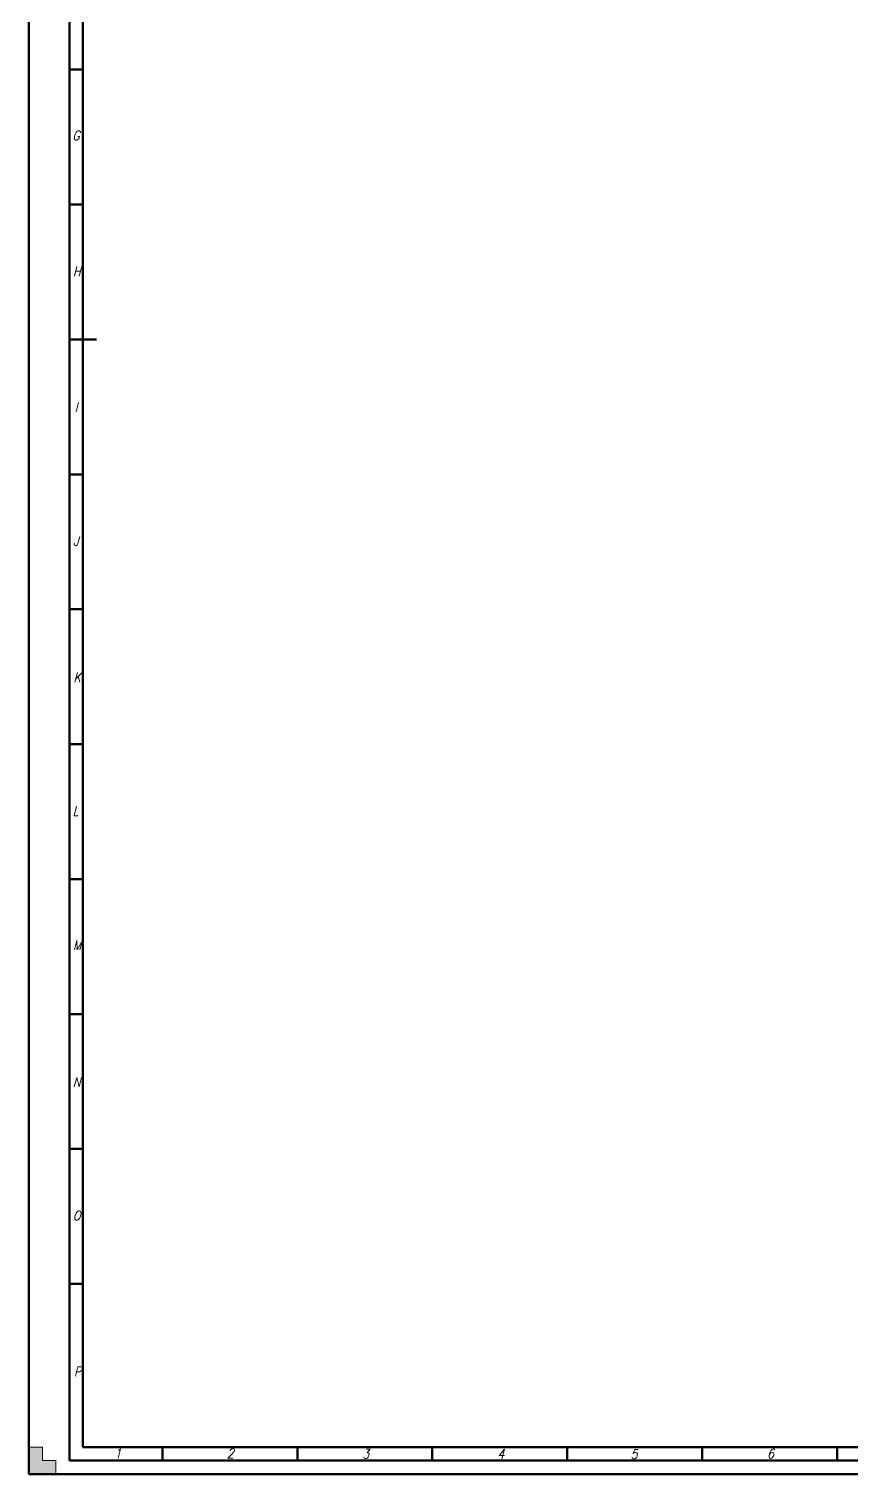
# Model space of a CAD drawing. Header units: millimetres. Extents: x -386 to 803, y -142 to 699.
# Drawn here: x -386 to -82, y -142 to 393 of the extents above; entities that cross this region are included whole.
import ezdxf

# ---------------------------------------------------------------- set-up
doc = ezdxf.new("R2010")
doc.units = ezdxf.units.MM
doc.header["$LTSCALE"] = 0.5
for name, color, linetype, lineweight in [('111-NAPISY', 111, 'Continuous', 18), ('140-KRESKOWANIE', 140, 'Continuous', 15), ('3-WYMIAR', 3, 'Continuous', 18), ('41-GRUBA CIĄGŁA', 41, 'Continuous', 50)]:
    doc.layers.add(name, color=color, linetype=linetype, lineweight=lineweight)
doc.styles.get("Standard").update_dxf_attribs({"font": 'simplex.shx', "width": 0.85, "oblique": 15})

# ---------------------------------------------------------------- blocks, each defined once
blk = doc.blocks.new('A0_Premium_2016')
at = {"layer": '140-KRESKOWANIE'}
h = blk.add_hatch(color=256, dxfattribs=at)
h.dxf.hatch_style = 1
h.paths.add_polyline_path([(10, 5), (5, 5), (5, 10), (0, 10), (0, 0), (10, 0)])
h.paths.add_polyline_path([(1189, 10), (1184, 10), (1184, 5), (1179, 5), (1179, 0), (1189, 0)])
h.paths.add_polyline_path([(1189, 841), (1179, 841), (1179, 836), (1184, 836), (1184, 831), (1189, 831)])
for p, q in [((0, 0), (0, 10)), ((0, 10), (5, 10)), ((5, 10), (5, 5)), ((10, 0), (0, 0)), ((5, 5), (10, 5)), ((10, 5), (10, 0))]:
    blk.add_line(p, q, dxfattribs=at)
at = {"layer": '41-GRUBA CIĄGŁA'}
for p, q in [((0, 0), (0, 841)), ((15, 5), (15, 836)), ((20, 10), (20, 831)), ((15, 520.5), (20, 520.5)), ((15, 470.5), (20, 470.5)), ((15, 420.5), (25, 420.5)), ((15, 370.5), (20, 370.5)), ((15, 320.5), (20, 320.5)), ((15, 270.5), (20, 270.5)), ((15, 220.5), (20, 220.5)), ((15, 170.5), (20, 170.5)), ((15, 120.5), (20, 120.5)), ((15, 70.5), (20, 70.5)), ((20, 10), (1179, 10)), ((49.5, 10), (49.5, 5)), ((99.5, 10), (99.5, 5)), ((149.5, 10), (149.5, 5)), ((199.5, 10), (199.5, 5)), ((249.5, 10), (249.5, 5)), ((299.5, 10), (299.5, 5)), ((0, 0), (1189, 0)), ((15, 5), (1184, 5))]:
    blk.add_line(p, q, dxfattribs=at)
at = {"layer": '111-NAPISY', "char_height": 3.5, "attachment_point": 1}
for s, insert in [('G', (16.12, 497.89)), ('H', (16.35, 447.51)), ('I', (16.98, 397.16)), ('J', (16.35, 347.52)), ('K', (16.56, 297.04)), ('L', (16.25, 247.52)), ('M', (16.36, 197.77)), ('N', (16.31, 147.04)), ('O', (16.3, 97.58)), ('P', (16.73, 39.76)), ('1', (31.66, 9.38)), ('2', (73.36, 9.43)), ('3', (123.51, 9.26)), ('4', (173.61, 9.19)), ('5', (222.95, 9.16)), ('6', (273.57, 9.34))]:
    blk.add_mtext_dynamic_manual_height_columns(s, width=3.5, gutter_width=12.5, heights=[3.98], dxfattribs=dict(at, insert=insert))

msp = doc.modelspace()

# ---------------------------------------------------------------- block references
at = {"layer": '3-WYMIAR'}
msp.add_blockref('A0_Premium_2016', (-386.347, -142.348), dxfattribs=at)

doc.saveas('drawing.dxf')
